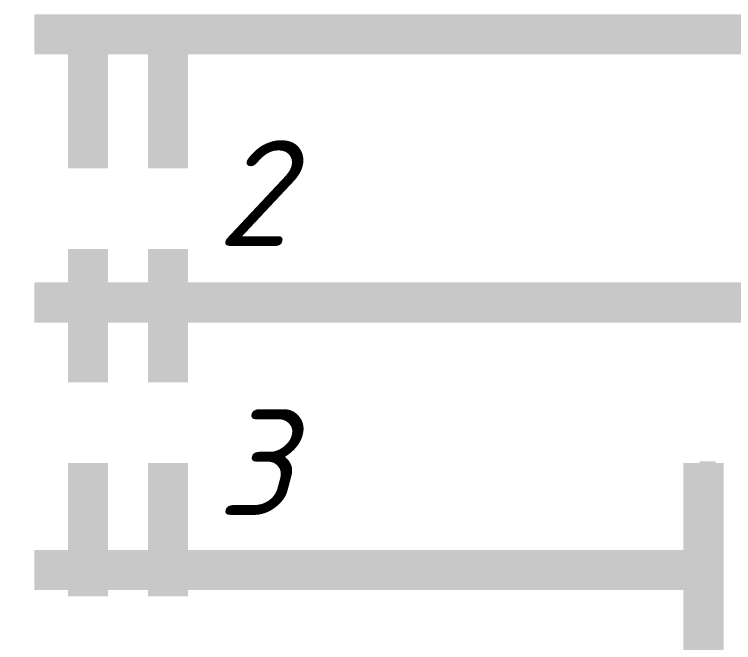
# Model space of a CAD drawing. Header units: inches. Extents: x 0 to 841, y 0 to 594.
# Drawn here: x 294.64 to 308.08, y 483.64 to 495.37 of the extents above; entities that cross this region are included whole.
import ezdxf

# ---------------------------------------------------------------- set-up
doc = ezdxf.new("R2010")
doc.units = ezdxf.units.IN
doc.layers.add('Sheet', color=255, linetype='Continuous')
doc.styles.get("Standard").update_dxf_attribs({"font": 'isocpeui.ttf'})

msp = doc.modelspace()

# ---------------------------------------------------------------- linework, layer by layer
at = {"layer": 'Sheet'}
for points in [[(297.51, 495, 0.749, 0.749, 0), (295.017, 495, 0.749, 0.749, 0)], [(296.016, 495, 0.749, 0.749, 0), (296.016, 492.496, 0.749, 0.749, 0)], [(302.518, 495, 0.749, 0.749, 0), (297.51, 495, 0.749, 0.749, 0)], [(297.51, 495, 0.749, 0.749, 0), (297.51, 492.496, 0.749, 0.749, 0)], [(302.518, 495, 0.749, 0.749, 0), (340.011, 495, 0.749, 0.749, 0), (340.011, 439.998, 0.749, 0.749, 0), (350.005, 439.998, 0.749, 0.749, 0)], [(297.51, 495, 0.3, 0.3, 0), (302.518, 495, 0.3, 0.3, 0)], [(296.016, 490.991, 0.749, 0.749, 0), (296.016, 488.498, 0.749, 0.749, 0)], [(297.51, 490.991, 0.749, 0.749, 0), (297.51, 488.498, 0.749, 0.749, 0)], [(297.51, 489.992, 0.749, 0.749, 0), (295.017, 489.992, 0.749, 0.749, 0)], [(302.518, 489.992, 0.749, 0.749, 0), (297.51, 489.992, 0.749, 0.749, 0)], [(302.518, 489.992, 0.749, 0.749, 0), (335.014, 489.992, 0.749, 0.749, 0), (335.014, 435, 0.749, 0.749, 0), (350.005, 435, 0.749, 0.749, 0)], [(297.51, 489.992, 0.3, 0.3, 0), (302.518, 489.992, 0.3, 0.3, 0)], [(296.016, 486.993, 0.749, 0.749, 0), (296.016, 484.5, 0.749, 0.749, 0)], [(297.51, 486.993, 0.749, 0.749, 0), (297.51, 484.5, 0.749, 0.749, 0)], [(307.515, 482.996, 0.749, 0.749, 0), (307.515, 486.993, 0.749, 0.749, 0)], [(307.593, 487.027, 0.3, 0.3, 0), (307.593, 482.962, 0.3, 0.3, 0)], [(297.51, 484.994, 0.749, 0.749, 0), (295.017, 484.994, 0.749, 0.749, 0)], [(302.518, 484.994, 0.749, 0.749, 0), (297.51, 484.994, 0.749, 0.749, 0)], [(302.518, 484.994, 0.749, 0.749, 0), (307.515, 484.994, 0.749, 0.749, 0)], [(297.51, 484.994, 0.3, 0.3, 0), (302.518, 484.994, 0.3, 0.3, 0)], [(302.518, 484.994, 0.3, 0.3, 0), (307.593, 484.994, 0.3, 0.3, 0)]]:
    msp.add_lwpolyline(points, format="xyseb", dxfattribs=at)

# ---------------------------------------------------------------- texts
for s, p in [('2', (298.419, 491.047)), ('3', (298.419, 486.016))]:
    msp.add_text(s, height=1.976, dxfattribs=at).set_placement(p)

doc.saveas('drawing.dxf')
